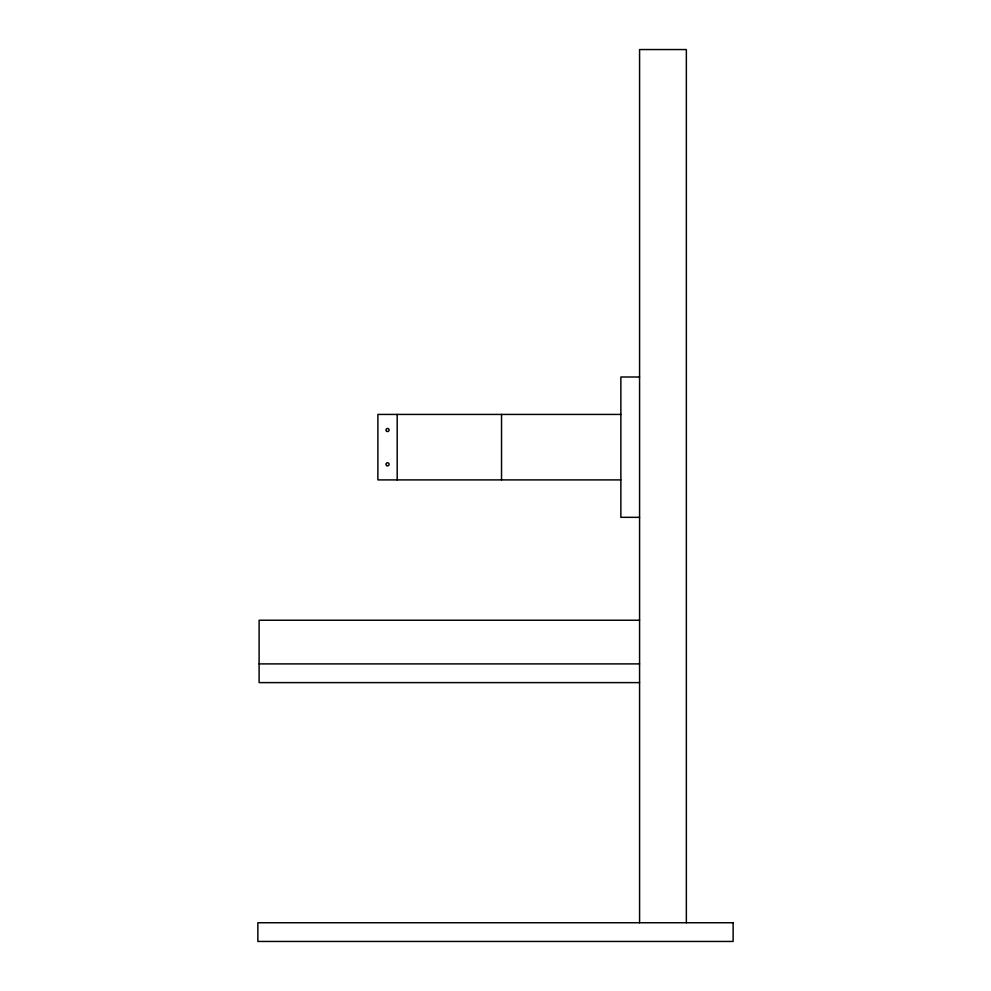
<?xml version="1.0" encoding="UTF-8"?>
<svg xmlns="http://www.w3.org/2000/svg" width="991" height="991" viewBox="0 0 991 991"><rect width="100%" height="100%" fill="white"/><g stroke="black" fill="none" stroke-linecap="round" stroke-linejoin="round"><path stroke-width="1.49" d="M639.579 377.001L620.861 377.001L620.861 517.327L639.579 517.327M620.861 414.424L377.881 414.424L377.881 479.904L620.861 479.904M639.579 620.242L259.109 620.242L259.109 682.613L639.579 682.613M259.109 663.896L639.579 663.896M686.354 922.745L686.354 49.55L639.579 49.55L639.579 922.745M501.533 414.424L501.533 479.904M397.193 414.424L397.193 479.904M733.129 922.745L257.871 922.745L257.871 941.45L733.129 941.45L733.129 922.745M386.75 431.358A1.561 1.561 0 0 0 389.104 430.02A1.561 1.561 0 0 0 386.763 428.657A1.561 1.561 0 0 0 386.75 431.358M386.601 465.559A1.561 1.561 0 0 0 389.091 464.506A1.561 1.561 0 0 0 386.936 462.871A1.561 1.561 0 0 0 386.601 465.559"/></g></svg>
